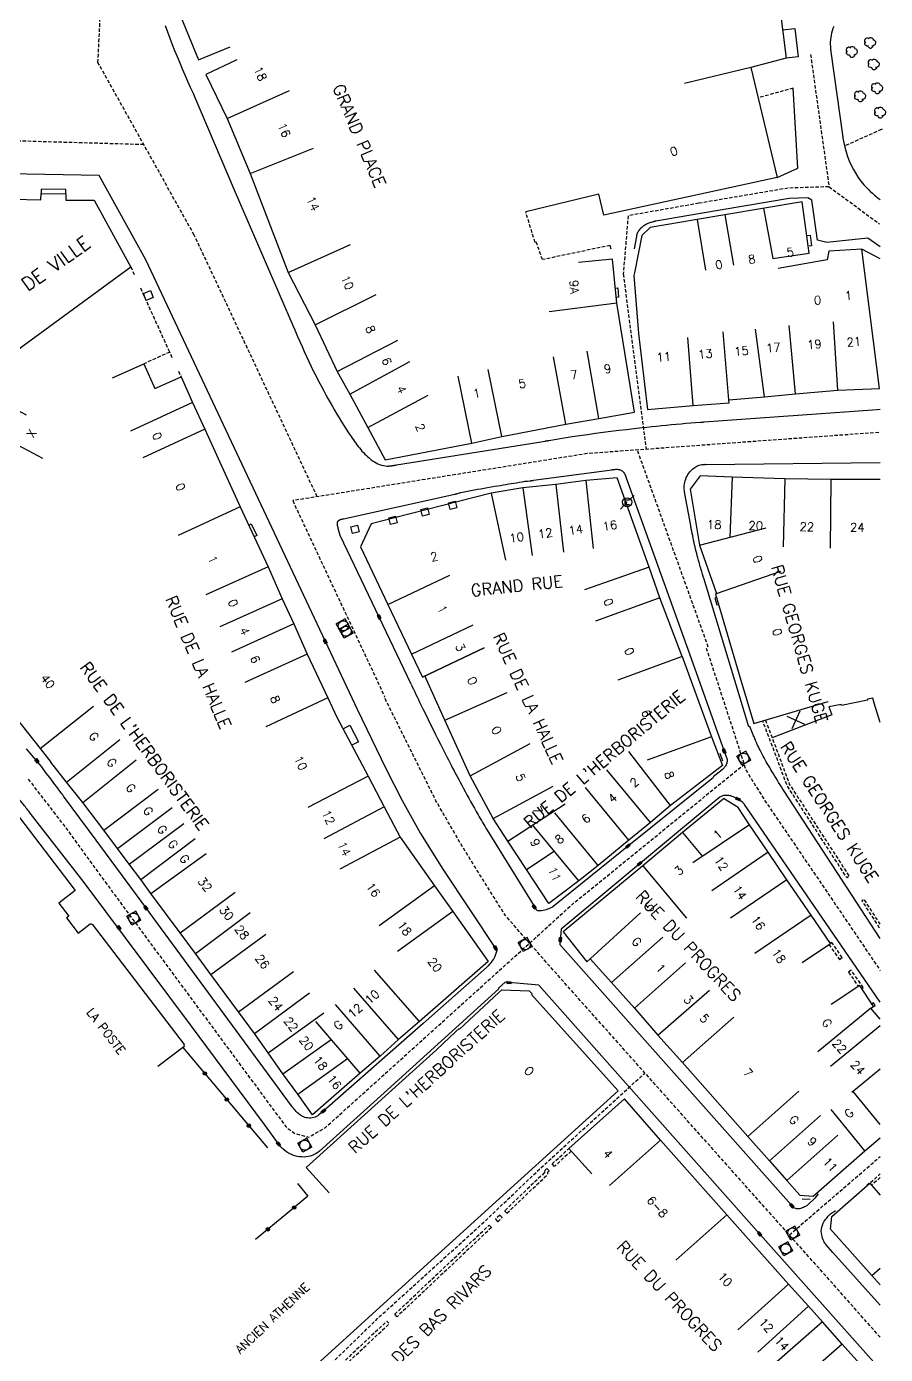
# Model space of a CAD drawing. Header units: millimetres. Extents: x 111000 to 112001, y 155000 to 156000.
# Drawn here: x 111875 to 112000.8, y 155696.7 to 155891.2 of the extents above; entities that cross this region are included whole.
import ezdxf
from ezdxf.enums import TextEntityAlignment as Align

# ---------------------------------------------------------------- set-up
doc = ezdxf.new("R2010")
doc.units = ezdxf.units.MM
doc.linetypes.add('DASHED', pattern=[0.75, 0.5, -0.25])
doc.layers.get('0').update_dxf_attribs({"linetype": 'CONTINUOUS'})
for name, color, linetype in [('W0001', 6, 'DASHED'), ('W0008', 7, 'CONTINUOUS'), ('W0100', 7, 'CONTINUOUS'), ('W0105', 7, 'CONTINUOUS'), ('W0112', 1, 'DASHED'), ('W0300', 7, 'CONTINUOUS'), ('W0322', 7, 'CONTINUOUS'), ('W0400', 7, 'CONTINUOUS'), ('W0420', 7, 'CONTINUOUS'), ('W0471', 7, 'CONTINUOUS'), ('W0984', 7, 'CONTINUOUS'), ('W0989', 7, 'CONTINUOUS'), ('W0991', 7, 'CONTINUOUS'), ('W1102', 7, 'CONTINUOUS')]:
    doc.layers.add(name, color=color, linetype=linetype)
doc.styles.get("Standard").update_dxf_attribs({"font": 'romans.shx', "width": 0.85})

# ---------------------------------------------------------------- blocks, each defined once
blk = doc.blocks.new('t322o')
at = {"color": 0, "linetype": 'Continuous'}
for radius in [0.25, 0.15]:
    blk.add_circle((0, 0), radius, dxfattribs=at)
blk = doc.blocks.new('t991o')
at = {"color": 0, "linetype": 'Continuous'}
for p, q in [((-1, 1), (1, -1)), ((-1, -1), (1, 1))]:
    blk.add_line(p, q, dxfattribs=at)
blk = doc.blocks.new('T300')
for p, q in [((-0.8, 0.51), (-0.86, 0.34)), ((-0.86, 0.34), (-0.86, 0.17)), ((-0.86, 0.17), (-0.74, 0.06)), ((-0.69, 0.63), (-0.8, 0.51)), ((-0.8, -0.06), (-0.74, 0.06)), ((-0.74, 0.06), (-0.69, 0.11)), ((-0.57, 0.69), (-0.69, 0.63)), ((-0.46, 0.69), (-0.57, 0.69)), ((-0.29, 0.63), (-0.46, 0.69)), ((-0.29, 0.63), (-0.17, 0.74)), ((-0.23, 0.57), (-0.29, 0.63)), ((-0.17, 0.74), (-0.06, 0.8)), ((-0.06, 0.8), (0.06, 0.8)), ((0.06, 0.8), (0.23, 0.74)), ((0.23, 0.74), (0.34, 0.63)), ((0.34, 0.63), (0.4, 0.51)), ((0.46, 0.46), (0.34, 0.46)), ((0.4, 0.51), (0.4, 0.46)), ((0.57, 0.4), (0.46, 0.46)), ((0.57, 0.4), (0.69, 0.29)), ((0.69, 0.29), (0.74, 0.17)), ((0.74, 0.06), (0.69, -0.17)), ((0.74, 0.17), (0.74, 0.06)), ((-0.8, -0.17), (-0.8, -0.06)), ((-0.8, -0.23), (-0.8, -0.17)), ((-0.74, -0.34), (-0.8, -0.23)), ((-0.69, -0.4), (-0.74, -0.34)), ((-0.51, -0.46), (-0.69, -0.4)), ((-0.4, -0.46), (-0.51, -0.46)), ((-0.4, -0.46), (-0.34, -0.46)), ((-0.34, -0.46), (-0.34, -0.4)), ((-0.34, -0.51), (-0.34, -0.46)), ((-0.29, -0.63), (-0.34, -0.51)), ((-0.17, -0.74), (-0.29, -0.63)), ((-0.06, -0.8), (-0.17, -0.74)), ((0.06, -0.8), (-0.06, -0.8)), ((0.17, -0.74), (0.06, -0.8)), ((0.23, -0.69), (0.17, -0.74)), ((0.29, -0.46), (0.23, -0.46)), ((0.29, -0.63), (0.23, -0.69)), ((0.46, -0.4), (0.29, -0.46)), ((0.34, -0.51), (0.29, -0.63)), ((0.34, -0.51), (0.34, -0.46)), ((0.57, -0.34), (0.46, -0.4)), ((0.63, -0.29), (0.57, -0.34)), ((0.69, -0.17), (0.63, -0.29))]:
    blk.add_line(p, q)
blk = doc.blocks.new('t112o')
at = {"color": 0, "linetype": 'Continuous'}
for p, q in [((-0.5, 0.5), (0.5, 0.5)), ((-0.5, -0.5), (-0.5, 0.5)), ((0.5, 0.5), (0.5, -0.5)), ((0.5, -0.5), (-0.5, -0.5))]:
    blk.add_line(p, q, dxfattribs=at)
blk = doc.blocks.new('T420')
for p, q in [((0.75, 0.75), (-0.75, 0.75)), ((-0.75, 0.75), (-0.75, -0.75)), ((0.75, 0.75), (0.75, -0.75)), ((0.75, -0.75), (-0.75, -0.75))]:
    blk.add_line(p, q)
blk.add_ellipse((0, 0), major_axis=(-0.53, 0.53), ratio=1, start_param=3.926991, end_param=10.210176)
blk = doc.blocks.new('T400')
for p, q in [((-0.15, 0.3), (0.15, 0.3)), ((-0.15, -0.25), (-0.15, 0.3)), ((-0.15, 0.15), (0.15, 0.15)), ((-0.15, 0), (0.15, 0)), ((0.15, 0.3), (0.15, -0.25)), ((-0.15, -0.15), (0.15, -0.15)), ((-0.15, -0.25), (-0.15, -0.3)), ((-0.15, -0.3), (0.15, -0.3)), ((0.15, -0.3), (0.15, -0.25))]:
    blk.add_line(p, q)
blk = doc.blocks.new('T471')
for p, q in [((-0.333334, 0.333334), (-0.333334, -0.333334)), ((-0.333334, 0.333334), (0.333334, 0.333334)), ((-0.333334, 0), (0, 0)), ((0.500001, 0.500001), (1.000002, 1.000002)), ((-0.500001, -0.500001), (-1.000002, -1.000002)), ((-0.333334, -0.333334), (0.333334, -0.333334))]:
    blk.add_line(p, q)
blk.add_ellipse((0, 0), major_axis=(0.471405, 0.471405), ratio=1, start_param=5.4977871438, end_param=11.780972451)

msp = doc.modelspace()

# ---------------------------------------------------------------- linework, layer by layer
at = {"layer": 'W0001'}
for points in [[(111917.54, 155822.35), (111899.54, 155860.66), (111885.44, 155885.94), (111889.79, 155976.55), (111890.47, 155989.93), (111889.96, 156000.19)], [(111989.79, 155887.1), (111992.5, 155867.74), (111986.5, 155867.54), (111973.42, 155865.32), (111963.07, 155863.49), (111962.36, 155854.97), (111965.72, 155829.27)], [(111892.15, 155873.91), (111860.45, 155874.82)], [(111992.5, 155867.74), (111999.87, 155862.33)], [(111999.78, 155831.76), (111957.08, 155828.66), (111913.95, 155821.77), (111927.42, 155793.07)], [(111974.82, 155800.33), (111964.43, 155829.19)]]:
    msp.add_lwpolyline(points, dxfattribs=at)
at = {"layer": 'W0001', "flags": 128}
for points in [[(111974.51, 155800.19), (111978.94, 155786.66), (111980.31, 155782.36), (111983.11, 155777.82), (111990.28, 155767.29), (112000, 155752.95)], [(112000, 155699.24), (111990.82, 155709.59), (111951.86, 155753.29), (111945.11, 155760.99), (111938.83, 155771.05), (111934.94, 155777.8), (111927.35, 155793.05)], [(111875.22, 155780.97), (111880.73, 155773.85), (111887.58, 155764.44), (111913.05, 155729.96), (111914.28, 155729.1), (111916.28, 155728.53), (111918.75, 155729.96), (111949.35, 155757.6), (111954.77, 155762.54), (111980.06, 155783.15)], [(111867.48, 155650.59), (111874.31, 155653.24), (111878.78, 155655.43), (111881.06, 155657.9), (111905.77, 155680.03), (111907.29, 155683.45), (111926.68, 155702.26), (111942.08, 155716.22), (111950.25, 155724.01), (111965.46, 155737.88)], [(111986.69, 155714.23), (112000, 155725.72)]]:
    msp.add_lwpolyline(points, dxfattribs=at)
at = {"layer": 'W0008'}
for points in [[(111689.67, 155947.89, -0.000784), (111689.85, 155946.04, -0.005645), (111690.11, 155943.06, -0.00035), (111690.77, 155934.02, 0.00217), (111690.89, 155932.56, 0.000045), (111690.9, 155932.45, -0.000022), (111690.92, 155932.21, -0.002719), (111690.98, 155931.39, -0.00141), (111691.09, 155929.81, -0.105649), (111690.85, 155928.18, -0.255011), (111690.3, 155927.71, -0.00422), (111690.11, 155927.67, -0.004131), (111689.91, 155927.63, 0.027684), (111663.38, 155922.85, 0.000521), (111659.16, 155921.76, -0.000492), (111654.7, 155920.6, -0.000014), (111644.5, 155917.97, 0.000006), (111619.12, 155911.43, 0.000111)], [(111923.4, 155791.25), (111927.59, 155782.54), (111929.97, 155777.85), (111932.65, 155773.01), (111935.94, 155767.79), (111943.85, 155755.91), (111943.58, 155755.02, -0.069792), (111943.32, 155754.55, -0.010557), (111942.59, 155753.64, -0.037543), (111942.36, 155753.41), (111933.06, 155745.2), (111918.95, 155732.78), (111917.8, 155731.81, -0.1108), (111917.05, 155731.41, -0.101047), (111916.11, 155731.36, -0.074336), (111915.37, 155731.58, -0.086771), (111914.83, 155731.96, -0.014025), (111914.15, 155732.67, -0.024327), (111913.79, 155733.12), (111891.78, 155763.09), (111885.19, 155772.03), (111880.41, 155778.5, 0.002711), (111879.37, 155779.89, -0.000936), (111877.37, 155782.54)], [(112000, 155694.53), (111999.06, 155695.59), (111980.4, 155716.56), (111949.98, 155750.79), (111945.05, 155751.23), (111944.07, 155750.37), (111944.14, 155750.28), (111927.33, 155735.05), (111917.89, 155726.49, -0.168407), (111915.62, 155725.64, -0.152585), (111913.07, 155726.38, -0.088904), (111912.03, 155727.36), (111909.82, 155730.4), (111898.99, 155744.99), (111883.4, 155765.84), (111875.53, 155775.99, 0.005278), (111874.56, 155777.21, -0.005469), (111872.71, 155779.52)], [(112000, 155748.32), (111980.12, 155777.29, 0.084706), (111979.81, 155777.61, 0.033904), (111978.89, 155778.2, 0.049774), (111978.12, 155778.52, 0.070262), (111977.54, 155778.61, 0.068388), (111976.88, 155778.53, 0.108144), (111976.5, 155778.33), (111975.68, 155777.67), (111953.29, 155759.01), (111953.07, 155756.78), (111987.33, 155718.2)], [(112000, 155703.92), (111993.04, 155711.68), (111992.05, 155712.82, -0.078748), (111991.74, 155713.3, -0.047363), (111991.43, 155714.21, -0.116605), (111991.44, 155715.37, -0.108885), (111991.98, 155716.48, -0.016928), (111992.52, 155717.12, -0.051603), (111992.72, 155717.3), (111993.45, 155717.83)]]:
    msp.add_lwpolyline(points, format="xyb", dxfattribs=at)
for points in [[(111895.3, 155891.35), (111895.62, 155890.43), (111895.96, 155889.51), (111896.3, 155888.6), (111896.66, 155887.69), (111897.03, 155886.8), (111897.41, 155885.9), (111897.79, 155885.01), (111898.18, 155884.12), (111898.57, 155883.22), (111898.96, 155882.33), (111899.36, 155881.44), (111899.38, 155881.41), (111899.39, 155881.38), (111899.41, 155881.35), (111899.43, 155881.3), (111899.44, 155881.27), (111899.46, 155881.24), (111899.47, 155881.21), (111899.49, 155881.18), (111899.5, 155881.15), (111899.51, 155881.12), (111899.53, 155881.07), (111899.54, 155881.04), (111905.38, 155867.29), (111914.18, 155846.96), (111914.2, 155846.93), (111914.21, 155846.88), (111914.22, 155846.85), (111914.25, 155846.83), (111914.25, 155846.79), (111914.27, 155846.76), (111914.28, 155846.72), (111914.3, 155846.69), (111914.31, 155846.65), (111914.32, 155846.62), (111914.34, 155846.58), (111914.35, 155846.55), (111914.67, 155845.82), (111915, 155845.08), (111915.32, 155844.35), (111915.64, 155843.62), (111915.98, 155842.88), (111916.32, 155842.16), (111916.67, 155841.43), (111917.02, 155840.71), (111917.38, 155839.99), (111917.74, 155839.27), (111918.11, 155838.57), (111918.49, 155837.85), (111918.8, 155837.27), (111919.11, 155836.71), (111919.43, 155836.13), (111919.76, 155835.57), (111920.09, 155835.01), (111920.42, 155834.44), (111920.76, 155833.88), (111921.1, 155833.32), (111921.45, 155832.77), (111921.8, 155832.22), (111922.15, 155831.68), (111922.51, 155831.15), (111922.68, 155830.9), (111922.84, 155830.66), (111923.01, 155830.43), (111923.18, 155830.18), (111923.35, 155829.94), (111923.53, 155829.71), (111923.72, 155829.49), (111923.91, 155829.26), (111924.1, 155829.04), (111924.31, 155828.82), (111924.52, 155828.6), (111924.74, 155828.38), (111924.96, 155828.18), (111925.18, 155827.99), (111925.42, 155827.8), (111925.66, 155827.62), (111925.91, 155827.46), (111926.17, 155827.3), (111926.43, 155827.18), (111926.69, 155827.05), (111926.96, 155826.96), (111927.24, 155826.9), (111927.52, 155826.85), (111927.8, 155826.83), (111927.86, 155826.83), (111927.92, 155826.83), (111927.98, 155826.83), (111928.04, 155826.83), (111928.1, 155826.85), (111928.16, 155826.85), (111928.22, 155826.85), (111928.28, 155826.87), (111928.34, 155826.87), (111928.4, 155826.88), (111928.46, 155826.88), (111928.52, 155826.9), (111928.57, 155826.91), (111928.62, 155826.91), (111928.68, 155826.93), (111928.72, 155826.93), (111928.78, 155826.94), (111928.83, 155826.94), (111928.88, 155826.96), (111928.93, 155826.97), (111928.98, 155826.97), (111929.03, 155826.99), (111929.08, 155826.99), (111929.14, 155827.01), (111950.94, 155830.49), (111950.99, 155830.51), (111951.03, 155830.51), (111951.07, 155830.52), (111951.11, 155830.52), (111951.16, 155830.54), (111951.2, 155830.54), (111951.25, 155830.55), (111951.29, 155830.55), (111951.33, 155830.57), (111951.38, 155830.57), (111951.42, 155830.58), (111951.46, 155830.58), (111952.6, 155830.79), (111953.73, 155830.97), (111954.86, 155831.15), (111956, 155831.32), (111957.14, 155831.47), (111958.28, 155831.65), (111959.42, 155831.79), (111960.56, 155831.94), (111961.7, 155832.08), (111962.84, 155832.21), (111963.98, 155832.35), (111965.12, 155832.47), (111965.82, 155832.55), (111966.53, 155832.62), (111967.25, 155832.69), (111967.96, 155832.77), (111968.68, 155832.85), (111969.39, 155832.91), (111970.1, 155832.97), (111970.82, 155833.04), (111971.53, 155833.1), (111972.24, 155833.15), (111972.96, 155833.21), (111973.68, 155833.26), (111973.72, 155833.26), (111973.77, 155833.26), (111973.81, 155833.27), (111973.85, 155833.27), (111973.9, 155833.27), (111973.95, 155833.27), (111973.99, 155833.27), (111974.03, 155833.27), (111974.08, 155833.27), (111974.13, 155833.29), (111974.18, 155833.29), (111974.22, 155833.29), (111999.54, 155835.12), (112000, 155835.15)], [(111993.18, 155891.21), (111993.06, 155890.9), (111992.96, 155890.58), (111992.87, 155890.26), (111992.8, 155889.93), (111992.75, 155889.6), (111992.71, 155889.27), (111992.68, 155888.94), (111992.68, 155888.6), (111992.69, 155888.27), (111992.71, 155887.94), (111992.71, 155887.91), (111992.72, 155887.87), (111992.73, 155887.83), (111992.73, 155887.8), (111992.74, 155887.77), (111992.74, 155887.72), (111992.75, 155887.69), (111992.75, 155887.66), (111992.75, 155887.63), (111992.76, 155887.58), (111992.76, 155887.55), (111992.77, 155887.52), (111994.47, 155875.37), (111994.48, 155875.32), (111994.48, 155875.27), (111994.49, 155875.24), (111994.49, 155875.19), (111994.5, 155875.15), (111994.5, 155875.12), (111994.51, 155875.07), (111994.52, 155875.02), (111994.53, 155874.97), (111994.53, 155874.94), (111994.53, 155874.9), (111994.54, 155874.85), (111994.66, 155874.18), (111994.82, 155873.52), (111995, 155872.85), (111995.22, 155872.19), (111995.47, 155871.55), (111995.75, 155870.91), (111996.06, 155870.29), (111996.4, 155869.69), (111996.78, 155869.12), (111997.18, 155868.55), (111997.61, 155868.02), (111998.07, 155867.52), (111998.22, 155867.37), (111998.38, 155867.22), (111998.53, 155867.07), (111998.69, 155866.93), (111998.85, 155866.79), (111999.01, 155866.65), (111999.18, 155866.51), (111999.34, 155866.37), (111999.5, 155866.22), (111999.67, 155866.08), (111999.84, 155865.96), (112000, 155865.82)], [(111984.89, 155869.1), (111987.93, 155870.46), (111987.25, 155882.18)], [(111923.42, 155791.19), (111892.47, 155857.04), (111885.6, 155869.4), (111872.38, 155869.65)], [(112000, 155858.93), (111998.18, 155860.22), (111992.17, 155859.57), (111990.8, 155859.9), (111989.96, 155865.77), (111989.38, 155866.13), (111986.64, 155866.04), (111973.68, 155863.83), (111967.15, 155862.69), (111967.12, 155862.69), (111967.08, 155862.68), (111967.05, 155862.68), (111967.01, 155862.66), (111966.98, 155862.66), (111966.94, 155862.65), (111966.9, 155862.65), (111966.87, 155862.63), (111966.83, 155862.63), (111966.8, 155862.62), (111966.76, 155862.62), (111966.73, 155862.6), (111966.6, 155862.55), (111966.47, 155862.52), (111966.35, 155862.49), (111966.22, 155862.44), (111966.1, 155862.4), (111965.98, 155862.35), (111965.85, 155862.29), (111965.75, 155862.24), (111965.63, 155862.18), (111965.51, 155862.12), (111965.39, 155862.04), (111965.28, 155861.96), (111965.18, 155861.88), (111965.07, 155861.79), (111964.96, 155861.69), (111964.86, 155861.6), (111964.77, 155861.51), (111964.68, 155861.4), (111964.6, 155861.29), (111964.53, 155861.16), (111964.46, 155861.05), (111964.41, 155860.93), (111964.36, 155860.8), (111964.33, 155860.68), (111964.33, 155860.66), (111964.32, 155860.65), (111964.32, 155860.63), (111964.32, 155860.6), (111964.32, 155860.58), (111964.32, 155860.57), (111964.31, 155860.55), (111964.31, 155860.54), (111964.31, 155860.52), (111964.31, 155860.49), (111964.3, 155860.47), (111964.3, 155860.46), (111963.95, 155858.66)], [(111931.28, 155794.9), (111920.89, 155816.65), (111920.62, 155817.71), (111920.61, 155817.74), (111920.61, 155817.77), (111920.6, 155817.79), (111920.59, 155817.8), (111920.59, 155817.83), (111920.58, 155817.87), (111920.57, 155817.88), (111920.57, 155817.91), (111920.56, 155817.94), (111920.56, 155817.97), (111920.55, 155817.99), (111920.54, 155818.02), (111920.53, 155818.08), (111920.52, 155818.15), (111920.51, 155818.19), (111920.5, 155818.26), (111920.5, 155818.32), (111920.5, 155818.38), (111920.5, 155818.44), (111920.5, 155818.51), (111920.5, 155818.55), (111920.52, 155818.62), (111920.53, 155818.66), (111920.56, 155818.71), (111920.59, 155818.76), (111920.63, 155818.8), (111920.67, 155818.85), (111920.71, 155818.88), (111920.76, 155818.91), (111920.82, 155818.94), (111920.87, 155818.97), (111920.93, 155819.01), (111921, 155819.02), (111921.05, 155819.05), (111921.11, 155819.07), (111921.18, 155819.08), (111921.19, 155819.08), (111921.21, 155819.1), (111921.23, 155819.1), (111921.25, 155819.1), (111921.26, 155819.1), (111921.28, 155819.12), (111921.3, 155819.12), (111921.32, 155819.12), (111921.33, 155819.12), (111921.35, 155819.13), (111921.37, 155819.13), (111921.39, 155819.13), (111937.68, 155822.71), (111937.72, 155822.72), (111937.75, 155822.72), (111937.79, 155822.74), (111937.82, 155822.74), (111937.86, 155822.76), (111937.89, 155822.77), (111937.93, 155822.77), (111937.97, 155822.79), (111938, 155822.79), (111938.04, 155822.8), (111938.07, 155822.8), (111938.11, 155822.82), (111938.6, 155822.94), (111939.08, 155823.05), (111939.57, 155823.15), (111940.06, 155823.26), (111940.54, 155823.35), (111941.03, 155823.44), (111941.53, 155823.52), (111942.01, 155823.62), (111942.5, 155823.69), (111943, 155823.77), (111943.49, 155823.87), (111943.98, 155823.94), (111944.38, 155824.01), (111944.77, 155824.08), (111945.17, 155824.15), (111945.56, 155824.21), (111945.96, 155824.27), (111946.35, 155824.33), (111946.75, 155824.4), (111947.14, 155824.47), (111947.54, 155824.54), (111947.94, 155824.6), (111948.33, 155824.63), (111948.73, 155824.69), (111948.77, 155824.69), (111948.81, 155824.71), (111948.85, 155824.71), (111948.89, 155824.71), (111948.93, 155824.72), (111948.97, 155824.72), (111949.02, 155824.72), (111949.06, 155824.74), (111949.1, 155824.74), (111949.14, 155824.74), (111949.18, 155824.74), (111949.22, 155824.76), (111960.71, 155826.3), (111960.72, 155826.3), (111960.75, 155826.3), (111960.76, 155826.32), (111960.78, 155826.32), (111960.8, 155826.32), (111960.82, 155826.32), (111960.84, 155826.32), (111960.85, 155826.32), (111960.88, 155826.33), (111960.89, 155826.33), (111960.92, 155826.33), (111960.93, 155826.33), (111961.04, 155826.35), (111961.15, 155826.35), (111961.26, 155826.37), (111961.38, 155826.37), (111961.49, 155826.37), (111961.6, 155826.35), (111961.71, 155826.33), (111961.81, 155826.32), (111961.92, 155826.29), (111962.01, 155826.24), (111962.1, 155826.21), (111962.19, 155826.15), (111962.25, 155826.1), (111962.3, 155826.05), (111962.35, 155826.01), (111962.39, 155825.96), (111962.44, 155825.9), (111962.48, 155825.83), (111962.52, 155825.77), (111962.56, 155825.71), (111962.59, 155825.65), (111962.62, 155825.58), (111962.65, 155825.52), (111962.68, 155825.44), (111962.68, 155825.41), (111962.7, 155825.38), (111962.71, 155825.35), (111962.72, 155825.33), (111962.73, 155825.3), (111962.74, 155825.27), (111962.75, 155825.24), (111962.76, 155825.21), (111962.77, 155825.18), (111962.78, 155825.15), (111962.79, 155825.13), (111962.8, 155825.1), (111972.08, 155799.35)], [(111978.68, 155795.41), (111974.14, 155810.41), (111974.13, 155810.46), (111974.11, 155810.51), (111974.1, 155810.55), (111974.09, 155810.6), (111974.07, 155810.65), (111974.06, 155810.68), (111974.05, 155810.72), (111974.03, 155810.77), (111974.02, 155810.82), (111974, 155810.87), (111974, 155810.91), (111973.98, 155810.96), (111973.91, 155811.18), (111973.85, 155811.41), (111973.78, 155811.63), (111973.71, 155811.87), (111973.64, 155812.08), (111973.58, 155812.32), (111973.52, 155812.54), (111973.46, 155812.77), (111973.39, 155812.99), (111973.33, 155813.22), (111973.27, 155813.44), (111973.21, 155813.68), (111973.12, 155814.01), (111973.04, 155814.33), (111972.96, 155814.66), (111972.89, 155814.99), (111972.81, 155815.3), (111972.73, 155815.63), (111972.66, 155815.97), (111972.59, 155816.3), (111972.53, 155816.63), (111972.46, 155816.96), (111972.39, 155817.29), (111972.33, 155817.62), (111972.32, 155817.66), (111972.32, 155817.69), (111972.31, 155817.74), (111972.3, 155817.79), (111972.29, 155817.83), (111972.28, 155817.87), (111972.28, 155817.91), (111972.27, 155817.96), (111972.26, 155818.01), (111972.25, 155818.04), (111972.25, 155818.08), (111972.24, 155818.13), (111971.39, 155822.79), (111971.38, 155822.82), (111971.37, 155822.87), (111971.36, 155822.9), (111971.35, 155822.94), (111971.35, 155822.97), (111971.34, 155823.01), (111971.34, 155823.05), (111971.33, 155823.08), (111971.32, 155823.13), (111971.32, 155823.16), (111971.32, 155823.21), (111971.31, 155823.24), (111971.28, 155823.47), (111971.28, 155823.72), (111971.29, 155823.96), (111971.32, 155824.21), (111971.37, 155824.46), (111971.43, 155824.69), (111971.51, 155824.93), (111971.6, 155825.16), (111971.71, 155825.38), (111971.83, 155825.6), (111971.97, 155825.8), (111972.13, 155826.01), (111972.25, 155826.15), (111972.39, 155826.29), (111972.53, 155826.41), (111972.68, 155826.54), (111972.84, 155826.65), (111973, 155826.74), (111973.16, 155826.83), (111973.33, 155826.91), (111973.5, 155826.97), (111973.68, 155827.02), (111973.86, 155827.07), (111974.04, 155827.08), (111974.07, 155827.08), (111974.11, 155827.08), (111974.14, 155827.08), (111974.18, 155827.08), (111974.21, 155827.08), (111974.25, 155827.08), (111974.28, 155827.08), (111974.32, 155827.1), (111974.35, 155827.08), (111974.39, 155827.08), (111974.42, 155827.08), (111974.46, 155827.08), (112000, 155827.35)], [(111976.02, 155807.57), (111975.77, 155807.5), (111976.07, 155806.5), (111976.31, 155806.57)], [(111921.33, 155788.33), (111922.34, 155788.87), (111923.59, 155786.47), (111922.61, 155785.94)], [(111874.92, 155785.4), (111875.74, 155784.44), (111876.56, 155783.49), (111877.37, 155782.54)]]:
    msp.add_lwpolyline(points, dxfattribs=at)
at = {"layer": 'W0008', "flags": 128}
for points in [[(111972.08, 155799.35), (111976.9, 155785.78), (111977.55, 155784, -0.109209), (111977.59, 155783.67, -0.076885), (111977.48, 155783.2, -0.060547), (111977.21, 155782.72, -0.063491), (111976.84, 155782.34), (111975.55, 155781.3)], [(111931.28, 155794.9, 0.003687), (111932.73, 155791.89, 0.002327), (111935.59, 155786.1, 0.004184), (111937.16, 155783.02, 0.003836), (111938.93, 155779.69, 0.005183), (111941.11, 155775.76, 0.008987), (111942.43, 155773.53), (111949.56, 155761.97, 0.233317), (111949.92, 155761.74, 0.097011), (111950.89, 155761.83, 0.030474), (111951.73, 155762.13, 0.068371), (111952.07, 155762.33), (111963.43, 155771.53), (111975.56, 155781.29)], [(112000, 155757.63), (111985.93, 155779.21, -0.007652), (111985.12, 155780.49, -0.003948), (111983.62, 155782.99, -0.010944), (111982.39, 155785.21, -0.025553), (111981.93, 155786.19, -0.000914), (111981.64, 155786.9, 0.001127), (111981.4, 155787.48), (111980.91, 155788.71), (111980.75, 155788.65), (111978.68, 155795.41)], [(111990.92, 155720.23), (111990.44, 155719.59), (111989.33, 155718.61, -0.068581), (111988.93, 155718.34, -0.040814), (111988.19, 155718.06, -0.104149), (111987.89, 155718.04, -0.057749), (111987.35, 155718.17)]]:
    msp.add_lwpolyline(points, format="xyb", dxfattribs=at)
for points in [[(111976.5, 155784.77), (111976.92, 155783.67)], [(111988.54, 155719.52), (111989.74, 155719.46)]]:
    msp.add_lwpolyline(points, dxfattribs=at)
at = {"layer": 'W0100', "flags": 128}
for points in [[(111937.1, 155945.18), (111936.52, 155950.15), (111918.37, 155948.04), (111917.14, 155954.16), (111917.14, 155954.16), (111916.08, 155954.29), (111905.21, 155953.71), (111905.05, 155953.85), (111895.34, 155953.35), (111895.36, 155948.41), (111895.44, 155944.07), (111895.3, 155938.49), (111895.23, 155933.3), (111895.02, 155926.46), (111894.92, 155919.41), (111895.22, 155910.22), (111895.33, 155906.18), (111895.51, 155901.88), (111896.8, 155894.55), (111900.16, 155886.35), (111904.78, 155888.24)], [(111985.43, 155900.1), (111987.86, 155895.74), (111985.25, 155894.27), (111986.21, 155886.58), (111981.04, 155885.22), (111984.89, 155869.1), (111959.51, 155863.6), (111958.78, 155866.65), (111948.08, 155864.07)], [(111905.76, 155886.33), (111901.25, 155884.18), (111904.35, 155877.72), (111907.71, 155869.66), (111913.3, 155855.18), (111917.23, 155847.51), (111920.47, 155840.71), (111922.32, 155837.35), (111924.96, 155832.49), (111927.5, 155827.77), (111940.2, 155830.21), (111944.59, 155831.16), (111953.93, 155832.99), (111958.81, 155833.82), (111964.01, 155834.74), (111961.44, 155850.71), (111960.8, 155857.15), (111955.82, 155856.65)], [(111984.26, 155857.22), (111989.6, 155858.04), (111988.58, 155865.54), (111983.05, 155864.63), (111977.24, 155863.62), (111973.18, 155862.93), (111966.32, 155861.79), (111965.1, 155860.6), (111964, 155855.15), (111963.92, 155854.74), (111964.6, 155846.27), (111965.92, 155835.13), (111972.62, 155835.69), (111977.85, 155836.12), (111977.82, 155836.54), (111983.03, 155836.96), (111987.59, 155837.43), (111993.78, 155837.94), (111999.89, 155838.22)], [(112000, 155857.21), (111997.28, 155858.58), (111992.47, 155858.3), (111992.24, 155857.02), (111985.05, 155855.76)], [(111887.58, 155839.77), (111892.15, 155841.8), (111893.76, 155838.19), (111897.6, 155839.9), (111899.27, 155836.13), (111901.1, 155832.26), (111906.26, 155820.88), (111910.36, 155812.08), (111912.39, 155807.38), (111914.1, 155803.74), (111916.07, 155799.3), (111919.09, 155792.88), (111920.42, 155790.04)], [(111874.98, 155834.29), (111870.56, 155836.63), (111868.46, 155832.68), (111865.74, 155827.52), (111861.77, 155821.37), (111861.87, 155821.21), (111859.39, 155817.27), (111856.13, 155810.46), (111854.29, 155806.4), (111854.68, 155804.8), (111859.21, 155801.85), (111866.96, 155795.46), (111868.23, 155796.47), (111876.95, 155785.46), (111878.53, 155783.46)], [(111970.97, 155798.94), (111967.71, 155807.52), (111966.14, 155812.02), (111961.48, 155825.13), (111956.88, 155824.71), (111952.47, 155824.16), (111947.66, 155823.65), (111943.03, 155822.87), (111928.85, 155819.26), (111925.47, 155818.37), (111923.88, 155815.01), (111927.91, 155806.57), (111931.33, 155799.3), (111932.95, 155795.91), (111941.97, 155800.22)], [(112000, 155824.85), (111992.78, 155824.85), (111986.03, 155824.99), (111978.29, 155825.19), (111973.65, 155825.41), (111972.15, 155823.47), (111973.55, 155815.27), (111976.01, 155808.18), (111975.87, 155808.07), (111979.51, 155795.65)], [(111920.42, 155790.04), (111925.03, 155781.41), (111927.35, 155776.91), (111929.7, 155772.48), (111934.71, 155765.34), (111937.41, 155761.59), (111942.59, 155754.26), (111932.5, 155745.48), (111929.46, 155742.83), (111926.75, 155740.4), (111923.84, 155737.9), (111916.83, 155731.82), (111914.69, 155734.85), (111912.53, 155737.84), (111910.36, 155740.92), (111908.37, 155743.71), (111906.01, 155746.89), (111901.96, 155752.39), (111899.71, 155755.46), (111897.48, 155758.45), (111893.19, 155764.22), (111891.69, 155766.28), (111890, 155768.53), (111888.29, 155770.83), (111886.29, 155773.5), (111883.21, 155777.56), (111880.84, 155780.54), (111878.53, 155783.46)], [(112000, 155706.91), (111998.77, 155708.29), (111992.73, 155715.06), (111992.9, 155716.94), (111992.9, 155716.94), (111998.48, 155721.79), (112000, 155720.05)]]:
    msp.add_lwpolyline(points, dxfattribs=at)
for points in [[(111872.85, 155865.91), (111877.09, 155865.85), (111877.1, 155866.74), (111880.73, 155866.69), (111880.72, 155865.8), (111884.87, 155865.76), (111890.27, 155855.99), (111874.21, 155844.18), (111867.25, 155838.16), (111867.21, 155837.72), (111863.2, 155839.83), (111862.85, 155840.49), (111864.06, 155851.13)], [(111892.1, 155852.13), (111893.13, 155852.55), (111893.53, 155851.54), (111892.51, 155851.08)]]:
    msp.add_lwpolyline(points, close=True, dxfattribs=at)
at = {"layer": 'W0100'}
for points in [[(111970.97, 155798.94), (111975.27, 155787.2), (111976.88, 155782.99), (111969.3, 155777.13), (111966.33, 155774.63), (111963.19, 155772.05), (111958.69, 155768.33), (111955.85, 155766.07), (111951.44, 155762.75), (111948.19, 155767.76), (111945.48, 155771.91), (111943.31, 155775.22), (111939.95, 155781.46), (111936.22, 155789.61), (111933.32, 155796.09)], [(111979.51, 155795.65), (111981.47, 155789.12), (111986.26, 155790.55)], [(112000, 155789.28), (111999.11, 155792.11), (111998.89, 155792.82), (111998.11, 155792.68), (111998.13, 155792.55), (111994.31, 155791.78), (111994.28, 155791.92), (111992.49, 155791.56), (111992.93, 155790.39), (111984.15, 155787.05)], [(111988.55, 155754.11), (111992.69, 155756.91), (111989.9, 155761.05), (111986.31, 155766.26), (111983.58, 155770.27), (111980.87, 155774.3), (111979.17, 155776.82), (111977.06, 155778.17), (111976.99, 155778.07), (111974.78, 155776.25), (111971.05, 155773.16), (111965.21, 155768.27), (111953.58, 155758.62), (111957.04, 155754.24), (111957.5, 155754.65), (111960.66, 155751.19), (111963.99, 155747.43), (111967.44, 155743.49), (111971.05, 155739.47), (111980.61, 155728.67), (111983.77, 155725.09), (111986.33, 155722.21), (111988.24, 155720.04), (111990.16, 155719.9), (111997.76, 155726.55), (112000, 155728.45)], [(111919.3, 155720.4), (111915.95, 155724.11), (111935.03, 155741.35), (111937.83, 155744.01), (111938.32, 155744.45), (111938.4, 155744.38), (111944.13, 155749.72), (111944.59, 155750.11), (111948.58, 155750), (111949.01, 155749.53), (111948.95, 155749.46), (111961.62, 155735.31), (111947.41, 155722.43), (111932.09, 155708.54), (111917.48, 155695.27), (111910.8, 155689.2), (111902.86, 155682.19), (111904.8, 155680.07), (111876.91, 155655.27), (111869.86, 155663), (111873.56, 155666.37)], [(112000, 155745.81), (111998.63, 155747.44), (111999.02, 155747.69), (111997, 155750.75), (111992.83, 155748)], [(112000, 155691.97), (111998.31, 155693.89), (111994.42, 155698.23), (111991.52, 155701.52), (111989.48, 155703.78), (111986.58, 155707.02), (111977.54, 155717.18), (111967.81, 155728.13), (111962.54, 155734.18), (111954.4, 155726.88), (111957.74, 155723.16)]]:
    msp.add_lwpolyline(points, dxfattribs=at)
at = {"layer": 'W0100', "flags": 128}
msp.add_lwpolyline([(111870.72, 155770.02), (111862.59, 155780.69), (111867.16, 155784.19), (111882.09, 155764.65), (111879.7, 155762.83), (111881.16, 155760.92), (111880.84, 155760.68), (111882.55, 155758.44), (111884.28, 155759.77, -0.414214), (111884.49, 155759.74), (111884.52, 155759.7), (111884.6, 155759.76), (111898.08, 155742.1), (111898, 155742.04), (111898.03, 155742, -0.414214), (111898, 155741.79), (111894.22, 155738.91)], format="xyb", dxfattribs=at)
at = {"layer": 'W0105'}
for points in [[(111985.69, 155890.71), (111987.49, 155890.93), (111987.96, 155886.79), (111986.21, 155886.58)], [(111880.73, 155866.69), (111880.74, 155867.35), (111877.11, 155867.4), (111877.1, 155866.74)], [(111989.33, 155860.6), (111989.72, 155860.66), (111989.93, 155859.07), (111989.57, 155859.02)], [(111961.22, 155852.88), (111961.57, 155852.93), (111961.68, 155851.55), (111961.35, 155851.52)], [(111907.51, 155818.19), (111907.89, 155818.38), (111908.69, 155816.66), (111908.31, 155816.47)]]:
    msp.add_lwpolyline(points, dxfattribs=at)
at = {"layer": 'W0112'}
for points in [[(111987.25, 155882.18), (111982.12, 155880.76)], [(111994.97, 155873.83), (112000, 155876.07)], [(112000, 155876.07), (112000.32, 155876.21)], [(111960.57, 155858.58), (111960.45, 155859.15), (111950.52, 155857.07), (111949.63, 155859.65), (111949.44, 155859.58), (111948.08, 155864.07)], [(111890.8, 155854.83), (111890.27, 155855.99)], [(111895.94, 155843.54), (111891.69, 155852.88)], [(111895.94, 155843.54), (111892.15, 155841.8)], [(111896.32, 155842.71), (111895.94, 155843.54)], [(111897.22, 155840.72), (111897.6, 155839.9)], [(111992.49, 155756.77), (111994.02, 155754.57), (111994.43, 155754.86), (111992.89, 155757.07), (111992.68, 155756.93)], [(111997.29, 155750.31), (111997.52, 155750.46), (111995.75, 155752.99), (111995.34, 155752.7), (111996.8, 155750.62)], [(111999.03, 155747.69), (111999.27, 155747.85), (111998.99, 155748.22), (111998.77, 155748.08)], [(111954.74, 155726.51), (111952.28, 155724.26), (111951.94, 155724.63), (111954.4, 155726.88)]]:
    msp.add_lwpolyline(points, dxfattribs=at)
at = {"layer": 'W0112', "flags": 128}
for points in [[(111983.18, 155789.63), (111985.09, 155784.59), (111986.68, 155780.27), (111995.46, 155766.75), (111995.12, 155766.53), (111986.32, 155780.09), (111984.72, 155784.45), (111982.79, 155789.51)], [(112000, 155759.73), (111997.63, 155763.4), (111997.29, 155763.18), (112000, 155759)], [(111998.14, 155721.49), (111998.08, 155721.56), (111998.5, 155721.94), (111998.5, 155721.94), (111998.54, 155721.9), (112000, 155723.16)], [(112000, 155722.63), (111998.72, 155721.52)], [(111905.7, 155678.18), (111922.4, 155695.87), (111928.1, 155701.24), (111927.76, 155701.6), (111922.04, 155696.23), (111905.36, 155678.55)]]:
    msp.add_lwpolyline(points, dxfattribs=at)
at = {"layer": 'W0112'}
for points in [[(111951.51, 155723.61), (111951.17, 155723.97), (111950.86, 155723.67), (111950.83, 155723.35), (111944.99, 155717.77), (111945.33, 155717.41), (111951.31, 155723.12), (111951.34, 155723.44)], [(111944.62, 155716.78), (111944.27, 155717.14), (111943.64, 155716.52), (111943.99, 155716.16)], [(111929.23, 155702.25), (111928.89, 155702.61), (111942.72, 155715.67), (111943.06, 155715.31)]]:
    msp.add_lwpolyline(points, close=True, dxfattribs=at)
at = {"layer": 'W0322'}
for points in [[(111897.86, 155741.7), (111910.26, 155726.99)], [(111914.68, 155721.75), (111916.19, 155719.91), (111913.24, 155717.47), (111908.5, 155713.55)]]:
    msp.add_lwpolyline(points, dxfattribs=at)
at = {"layer": 'W1102'}
for points in [[(111981.04, 155885.22), (111971.32, 155882.88)], [(111904.35, 155877.72), (111913.49, 155881.82)], [(111907.71, 155869.66), (111916.99, 155873.38)], [(111973.18, 155862.93), (111974.43, 155855.55)], [(111977.24, 155863.62), (111978.53, 155856.27)], [(111982.89, 155864.6), (111984.26, 155857.22)], [(111913.3, 155855.18), (111922.44, 155859.27)], [(111999.89, 155838.22), (111997.28, 155858.58)], [(111917.23, 155847.51), (111926.2, 155851.94)], [(111961.44, 155850.71), (111951.51, 155849.44)], [(111987.59, 155837.43), (111986.67, 155847.4)], [(111993.78, 155837.94), (111993.14, 155847.94)], [(111920.47, 155840.71), (111929.37, 155845.27)], [(111972.62, 155835.69), (111971.8, 155845.66)], [(111977.82, 155836.54), (111977, 155846.51)], [(111983.03, 155836.96), (111981.71, 155846.88)], [(111958.81, 155833.82), (111957.1, 155843.68)], [(111922.32, 155837.35), (111931.09, 155842.16)], [(111953.93, 155832.99), (111952.14, 155842.83)], [(111940.2, 155830.21), (111938.2, 155840.02)], [(111944.59, 155831.16), (111942.57, 155840.96)], [(111899.27, 155836.13), (111890.18, 155831.96)], [(111924.96, 155832.49), (111933.77, 155837.24)], [(111868.46, 155832.68), (111877.31, 155827.99)], [(111901.1, 155832.26), (111892.03, 155828.05)], [(111952.47, 155824.16), (111953.62, 155814.22)], [(111956.88, 155824.71), (111957.95, 155814.76)], [(111978.29, 155825.19), (111977.97, 155816.41)], [(111986.03, 155824.99), (111985.79, 155814.99)], [(111992.78, 155824.85), (111992.66, 155814.83)], [(111943.03, 155822.87), (111945.1, 155813.07)], [(111947.66, 155823.65), (111949.03, 155813.72)], [(111906.26, 155820.88), (111897.17, 155816.69)], [(111973.55, 155815.27), (111983.27, 155817.77)], [(111910.36, 155812.08), (111901.24, 155807.99)], [(111927.91, 155806.57), (111936.95, 155810.87)], [(111966.14, 155812.02), (111956.71, 155808.69)], [(111976.01, 155808.18), (111985.46, 155811.46)], [(111912.39, 155807.38), (111903.28, 155803.27)], [(111967.71, 155807.52), (111958.31, 155804.1)], [(111914.1, 155803.74), (111905, 155799.58)], [(111931.33, 155799.3), (111940.37, 155803.6)], [(111916.07, 155799.3), (111906.96, 155795.16)], [(111941.97, 155800.22), (111932.95, 155795.91)], [(111919.09, 155792.88), (111910.03, 155788.63)], [(111876.95, 155785.46), (111884.79, 155791.66)]]:
    msp.add_lwpolyline(points, dxfattribs=at)
at = {"layer": 'W1102', "flags": 128}
for points in [[(111971, 155798.95), (111961.58, 155795.5)], [(111936.22, 155789.61), (111945.35, 155793.69)], [(111986.26, 155790.55), (111992.39, 155792.34)], [(111975.27, 155787.2), (111965.87, 155783.77)], [(111880.84, 155780.54), (111888.66, 155786.77)], [(111939.95, 155781.46), (111948.75, 155786.2)], [(111969.3, 155777.13), (111963.19, 155785.04)], [(111883.21, 155777.56), (111891.03, 155783.8)], [(111925.03, 155781.41), (111916.15, 155776.81)], [(111966.33, 155774.63), (111959.97, 155782.35)], [(111886.29, 155773.5), (111894.26, 155779.53)], [(111943.31, 155775.22), (111952.11, 155779.97)], [(111963.19, 155772.05), (111956.83, 155779.76)], [(111945.48, 155771.91), (111953.84, 155777.39)], [(111888.29, 155770.83), (111896.28, 155776.85)], [(111927.35, 155776.91), (111918.51, 155772.24)], [(111958.69, 155768.33), (111952.32, 155776.05)], [(111890, 155768.53), (111898.03, 155774.5)], [(111955.85, 155766.07), (111949.08, 155774.27)], [(111980.87, 155774.3), (111972.57, 155768.72)], [(111891.69, 155766.28), (111899.69, 155772.29)], [(111929.7, 155772.48), (111920.86, 155767.8)], [(111971.05, 155773.16), (111973.98, 155769.66)], [(111893.19, 155764.22), (111901.28, 155770.11)], [(111948.19, 155767.76), (111952.26, 155770.42)], [(111983.58, 155770.27), (111975.32, 155764.64)], [(111965.21, 155768.27), (111971.63, 155760.6)], [(111986.31, 155766.26), (111978.07, 155760.6)], [(111897.48, 155758.45), (111905.51, 155764.42)], [(111934.71, 155765.34), (111926.6, 155759.49)], [(111899.71, 155755.46), (111907.73, 155761.43)], [(111937.41, 155761.59), (111929.3, 155755.74)], [(111957.5, 155754.65), (111964.9, 155761.39)], [(111989.9, 155761.05), (111981.61, 155755.44)], [(111901.96, 155752.39), (111910.02, 155758.3)], [(111960.66, 155751.19), (111968.14, 155757.83)], [(111963.99, 155747.43), (111971.48, 155754.06)], [(111906.01, 155746.89), (111914.06, 155752.82)], [(111932.5, 155745.48), (111925.94, 155753.02)], [(111929.46, 155742.83), (111922.89, 155750.37)], [(111967.44, 155743.49), (111974.97, 155750.08)], [(111908.37, 155743.71), (111916.4, 155749.67)], [(111910.36, 155740.92), (111918.5, 155746.74)], [(111926.75, 155740.4), (111920.22, 155747.98)], [(111971.05, 155739.47), (111978.54, 155746.1)], [(111998.63, 155747.44), (111990.88, 155741.07)], [(111923.84, 155737.9), (111917.32, 155745.48)], [(112000, 155744.86), (111992.72, 155738.88)], [(111912.53, 155737.84), (111919.57, 155742.87)], [(111914.69, 155734.85), (111921.98, 155740.06)], [(112000, 155738.51), (111995.84, 155735.09)], [(111980.61, 155728.67), (111988.1, 155735.3)], [(112000, 155730.41), (111996.03, 155735.25)], [(111997.76, 155726.55), (111992.8, 155732.59)], [(111983.77, 155725.09), (111991.26, 155731.73)], [(111986.33, 155722.21), (111993.81, 155728.85)], [(111967.81, 155728.13), (111960.33, 155721.49)], [(111977.54, 155717.18), (111970.06, 155710.54)], [(111998.77, 155708.29), (112000, 155709.38)], [(111986.58, 155707.02), (111979.12, 155700.35)], [(111989.48, 155703.78), (111982.07, 155697.06)], [(111991.52, 155701.52), (111984.02, 155694.91)], [(111994.42, 155698.23), (111986.91, 155691.62)]]:
    msp.add_lwpolyline(points, dxfattribs=at)

# ---------------------------------------------------------------- block references
at = {"layer": 'W0112', "rotation": 283.8907462028257}
for p in [(111933.31, 155820.09), (111937.39, 155821.09), (111923.07, 155817.57), (111928.63, 155818.9)]:
    msp.add_blockref('t112o', p, dxfattribs=at)
at = {"layer": 'W0300'}
for p in [(111995.88, 155887.48), (111998.56, 155888.81), (111999.09, 155885.65), (111999.58, 155882.15), (111997.09, 155880.98), (112000.02, 155878.59)]:
    msp.add_blockref('T300', p, dxfattribs=at)
at = {"layer": 'W0322'}
for p, rotation in [((111901.09, 155737.88), 310.1286268609163), ((111904.31, 155734.05), 310.1286268609163), ((111907.53, 155730.23), 310.1286268609163), ((111914.17, 155718.24), 219.6235542039087), ((111910.32, 155715.05), 219.6235542040704)]:
    msp.add_blockref('t322o', p, dxfattribs=dict(at, rotation=rotation))
at = {"layer": 'W0400'}
for p, rotation in [((111926.62, 155804.76), 24.9975662442736), ((111918.73, 155801.16), 207.6860635183449), ((111977.14, 155785.07), 198.7576049679589), ((111876.49, 155783.67), 38.43432075344619), ((111979.16, 155778.07), 244.8779852598772), ((111963.05, 155771.2), 130.9360080928933), ((111964.75, 155768.6), 309.8325568165561), ((111892.45, 155762.11), 214.5042063145134), ((111949.33, 155762.26), 37.58170986324905), ((111888.51, 155759.21), 36.37443704775342), ((111953.15, 155757.49), 353.9741484996312), ((111943.65, 155756.29), 28.64334384436301), ((111945.61, 155751.19), 266.1585296085395), ((111918.46, 155732.37), 130.218590472541), ((111911.86, 155727.55), 42.19421539261366), ((111987.04, 155718.5), 43.24048104665753), ((111982.33, 155714.38), 221.565764390767)]:
    msp.add_blockref('T400', p, dxfattribs=dict(at, rotation=rotation))
at = {"layer": 'W0420'}
for p, rotation in [((111921.36, 155803.44), 299.2274360696613), ((111921.78, 155802.66), 299.2274360696532), ((111980.02, 155784.04), 299.2274360696532), ((111890.68, 155760.63), 299.2274360696613), ((111948, 155756.75), 299.2274360696685), ((111915.72, 155727.37), 299.2274360696613), ((111987.18, 155714.5), 299.2274360696613), ((111986.17, 155712.19), 299.2274360696604)]:
    msp.add_blockref('T420', p, dxfattribs=dict(at, rotation=rotation))
at = {"layer": 'W0471'}
msp.add_blockref('T471', (111962.94, 155821.54), dxfattribs=at)
at = {"layer": 'W0991', "rotation": 290.8047554432893}
msp.add_blockref('t991o', (111987.62, 155789.63), dxfattribs=at)

# ---------------------------------------------------------------- texts
at = {"layer": 'W0984'}
for s, height, rotation, p in [('HOTEL DE VILLE', 2, 35.6633, (111875.35, 155853.72)), ('LA POSTE', 1.25, 307.53, (111886.62, 155744.07)), ('ANCIEN ATHENNE', 1.25, 43.29, (111910.98, 155702.03))]:
    msp.add_text(s, height=height, rotation=rotation, dxfattribs=at).set_placement(p, align=Align.MIDDLE)
at = {"layer": 'W0989'}
for s, rotation, p in [('GRAND PLACE', 293, (111923.71, 155875.22)), ('RUE GEORGES KUGE', 286.137, (111988.16, 155800.79)), ('GRAND RUE', 6, (111946.77, 155809.31)), ('RUE DE LA HALLE', 293, (111900.12, 155798.1)), ('RUE DE LA HALLE', 294.876, (111948.4, 155792.82)), ("RUE DE L'HERBORISTERIE", 306.27, (111892.22, 155785.82)), ("RUE DE L'HERBORISTERIE", 40.014, (111959.58, 155783.91)), ('RUE GEORGES KUGE', 303.147, (111992.55, 155776.15)), ('RUE DU PROGRES', 313.164, (111971.91, 155756.56)), ("RUE DE L'HERBORISTERIE", 42.3, (111933.53, 155736.72)), ('RUE DU PROGRES', 313.164, (111969.13, 155705.27)), ('RUELLE DES BAS RIVARS', 44.64, (111932.25, 155699.17))]:
    msp.add_text(s, height=1.75, rotation=rotation, dxfattribs=at).set_placement(p, align=Align.MIDDLE)
at = {"layer": 'W0991'}
for s, rotation, p in [('18', 294, (111909.22, 155884.31)), ('16', 294, (111912.7, 155876.04)), ('0', 18.4959, (111969.78, 155872.94)), ('14', 294, (111916.95, 155865.26)), ('0', 9.2558, (111976.36, 155856.34)), ('8', 9, (111981.19, 155857.14)), ('5', 9, (111986.81, 155858.16)), ('10', 294, (111921.96, 155853.72)), ('9A', 274, (111955.18, 155853.07)), ('0', 5.1919, (111990.82, 155851.12)), ('1', 5, (111995.34, 155851.8)), ('8', 294, (111925.34, 155846.86)), ('19', 5, (111990.36, 155844.67)), ('21', 5, (111996.14, 155845.04)), ('11', 5, (111968.29, 155842.83)), ('13', 5, (111974.38, 155843.26)), ('15', 5, (111979.66, 155843.69)), ('17', 5, (111984.34, 155844.18)), ('6', 294, (111927.73, 155842.18)), ('9', 11, (111960.08, 155841.09)), ('5', 11, (111947.56, 155838.92)), ('7', 11, (111955.18, 155840.22)), ('4', 294, (111929.91, 155838.05)), ('1', 11, (111940.91, 155837.5)), ('X', 58.5837, (111875.72, 155831.6)), ('0', 294.0607, (111894.1, 155831.22)), ('2', 294, (111932.64, 155832.49)), ('0', 294.0607, (111897.52, 155823.78)), ('14', 8, (111955.41, 155817.52)), ('16', 8, (111960.4, 155818.13)), ('18', 359, (111975.68, 155818.27)), ('20', 359, (111981.77, 155818.11)), ('22', 359, (111989.25, 155817.94)), ('24', 359, (111996.65, 155817.86)), ('10', 8, (111946.75, 155816.38)), ('12', 8, (111950.95, 155816.99)), ('2', 15, (111934.67, 155813.58)), ('1', 294, (111902.27, 155813.16)), ('0', 292.6, (111982.03, 155813.19)), ('0', 292.5493, (111905.22, 155806.76)), ('0', 292.2953, (111960.2, 155806.9)), ('1', 296, (111935.9, 155805.88)), ('4', 294, (111906.92, 155802.66)), ('0', 286.7069, (111984.92, 155802.51)), ('3', 296, (111938.52, 155800.28)), ('6', 294, (111908.47, 155798.52)), ('0', 292.3681, (111963.26, 155799.68)), ('40', 307.53, (111878.09, 155795.3)), ('O', 294.75, (111940.26, 155795.37)), ('8', 294, (111911.4, 155792.66)), ('6', 290.43, (111965.75, 155790.59)), ('G', 307.53, (111884.84, 155787.23)), ('O', 294.75, (111943.8, 155788.12)), ('G', 307.53, (111887.46, 155783.4)), ('10', 294.93, (111915.13, 155783.34)), ('5', 294.75, (111947.34, 155781.22)), ('2', 39.69, (111963.98, 155780.51)), ('8', 290.43, (111969.11, 155781.57)), ('G', 307.53, (111890.26, 155779.67)), ('4', 39.69, (111960.79, 155778.21)), ('G', 307.53, (111892.79, 155776.3)), ('12', 294.93, (111919.2, 155775.38)), ('7', 294.75, (111949.82, 155776.44)), ('6', 39.69, (111956.9, 155775.2)), ('G', 307.53, (111894.84, 155773.6)), ('1', 39.69, (111976.19, 155772.9)), ('G', 307.53, (111896.43, 155771.45)), ('14', 294.93, (111921.5, 155770.78)), ('9', 294.75, (111949.47, 155771.67)), ('8', 39.69, (111953.01, 155772.2)), ('G', 307.53, (111898.11, 155769.3)), ('12', 303.48, (111976.72, 155768.64)), ('11', 294.75, (111952.3, 155767.07)), ('3', 39.69, (111970.53, 155767.6)), ('32', 307.53, (111901.11, 155765.56)), ('16', 305.73, (111925.75, 155764.77)), ('14', 303.48, (111979.42, 155764.39)), ('30', 307.53, (111904.28, 155761.36)), ('5', 39.69, (111966.28, 155762.29)), ('18', 305.73, (111930.35, 155759.11)), ('16', 303.48, (111982.11, 155759.95)), ('28', 307.53, (111906.53, 155758.55)), ('G', 312.057, (111964.33, 155757.16)), ('18', 303.48, (111985.16, 155755.08)), ('26', 307.53, (111909.52, 155754.26)), ('20', 305.73, (111934.78, 155753.8)), ('1', 312.057, (111967.87, 155753.27)), ('10', 41.22, (111925.57, 155749.09)), ('24', 307.53, (111911.48, 155748.09)), ('12', 41.22, (111923.1, 155747.08)), ('3', 312.057, (111971.94, 155748.67)), ('5', 312.057, (111974.26, 155745.93)), ('22', 307.53, (111913.72, 155745.1)), ('G', 41.22, (111920.62, 155744.95)), ('G', 303.48, (111992.2, 155745.26)), ('20', 307.53, (111915.97, 155742.3)), ('22', 311.94, (111994.03, 155741.87)), ('18', 307.53, (111918.02, 155739.4)), ('O', 312.057, (111948.58, 155738.23)), ('7', 312.057, (111980.64, 155737.97)), ('24', 311.94, (111996.73, 155738.74)), ('16', 307.53, (111920.08, 155736.6)), ('G', 40.302, (111995.42, 155732.05)), ('G', 312.057, (111987.36, 155731.07)), ('9', 312.057, (111990.02, 155727.89)), ('4', 312.057, (111960.11, 155726.12)), ('11', 312.057, (111992.67, 155724.53)), ('6-8', 312.057, (111967.36, 155718.34)), ('10', 312.057, (111977.27, 155707.72)), ('12', 312.057, (111983.29, 155701)), ('14', 312.057, (111985.59, 155698.35))]:
    msp.add_text(s, height=1.25, rotation=rotation, dxfattribs=at).set_placement(p, align=Align.MIDDLE)

doc.saveas('drawing.dxf')
